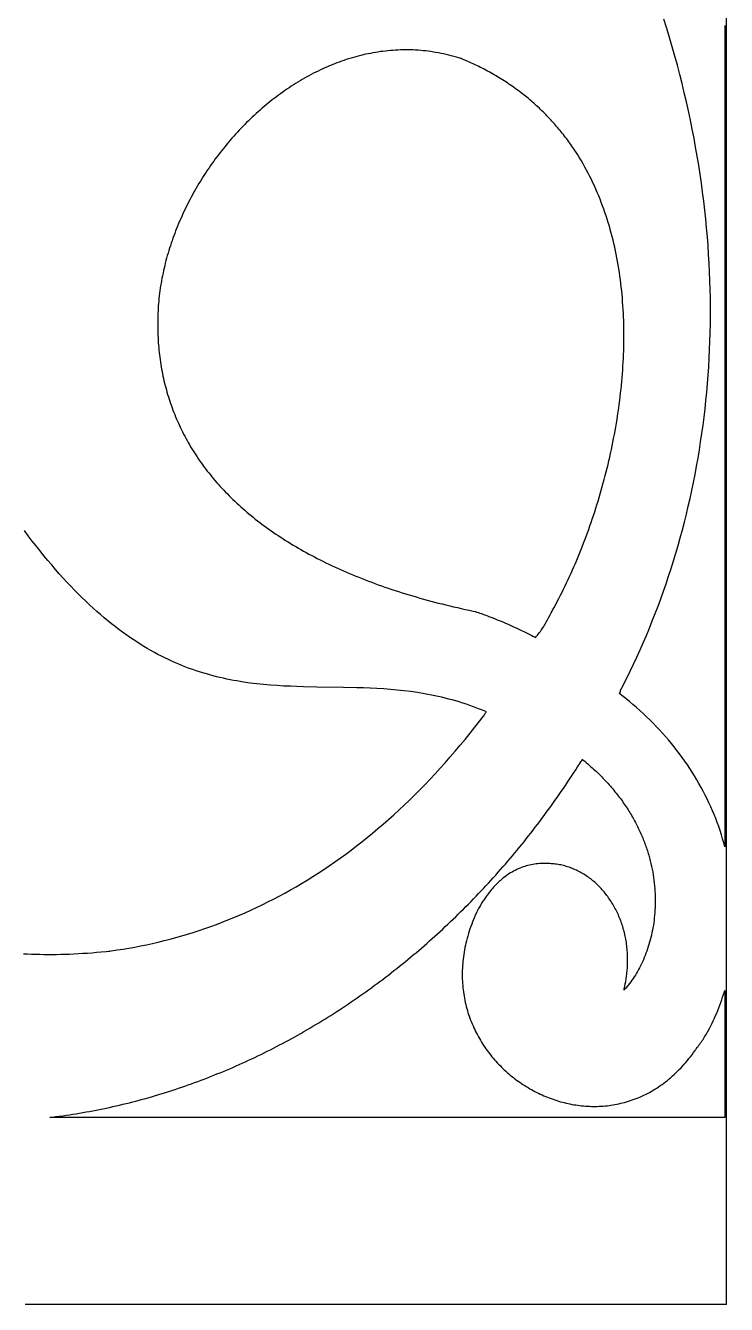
# Model space of a CAD drawing. Extents: x -53 to 64, y 95 to 135.
# Drawn here: x 52.33 to 63.86, y 95.46 to 116.51 of the extents above; entities that cross this region are included whole.
import ezdxf

# ---------------------------------------------------------------- set-up
doc = ezdxf.new("R2010")
doc.units = 0
doc.header["$MEASUREMENT"] = 0
doc.layers.get('0').update_dxf_attribs({"linetype": 'CONTINUOUS'})
doc.layers.add('LAYER_1', color=18, linetype='CONTINUOUS')

msp = doc.modelspace()

# ---------------------------------------------------------------- linework, layer by layer
msp.add_line((63.858, 95.461), (63.858, 135.461))
at = {"layer": 'LAYER_1'}
for points in [[(63.832, 116.512), (63.832, 116.314), (63.832, 116.116), (63.832, 115.719), (63.832, 115.32), (63.832, 114.92), (63.832, 114.12), (63.832, 113.719), (63.832, 113.32), (63.832, 112.922), (63.832, 112.723), (63.832, 112.525), (63.832, 112.327), (63.832, 112.13), (63.832, 111.934), (63.832, 111.738), (63.832, 111.543), (63.832, 111.349), (63.832, 111.155), (63.832, 110.963), (63.832, 110.771), (63.832, 110.581), (63.832, 110.391), (63.832, 110.203), (63.832, 110.016), (63.832, 109.83), (63.832, 109.645), (63.832, 109.462), (63.832, 109.28), (63.832, 109.1), (63.832, 108.921), (63.832, 108.743), (63.832, 108.567), (63.832, 108.393), (63.832, 108.221), (63.832, 108.05), (63.832, 107.966), (63.832, 107.881), (63.832, 107.798), (63.832, 107.715), (63.832, 107.632), (63.832, 107.55), (63.832, 107.468), (63.832, 107.387), (63.832, 107.306), (63.832, 107.226), (63.832, 107.146), (63.832, 107.067), (63.832, 106.988), (63.832, 106.91), (63.832, 106.833), (63.832, 106.756), (63.832, 106.68), (63.832, 106.604), (63.832, 106.529), (63.832, 106.454), (63.832, 106.38), (63.832, 106.307), (63.832, 106.234), (63.832, 106.162), (63.832, 106.09), (63.832, 106.019), (63.832, 105.949), (63.832, 105.879), (63.832, 105.81), (63.832, 105.742), (63.832, 105.674), (63.832, 105.607), (63.832, 105.541), (63.832, 105.475), (63.832, 105.41), (63.832, 105.346), (63.832, 105.282), (63.832, 105.219), (63.832, 105.157), (63.832, 105.096), (63.832, 105.035), (63.832, 104.975), (63.832, 104.916), (63.832, 104.858), (63.832, 104.8), (63.832, 104.743), (63.832, 104.687), (63.832, 104.632), (63.832, 104.577), (63.832, 104.524), (63.832, 104.471), (63.832, 104.419), (63.832, 104.367), (63.832, 104.317), (63.832, 104.267), (63.832, 104.218), (63.832, 104.17), (63.832, 104.123), (63.832, 104.077), (63.832, 104.031), (63.832, 103.987), (63.832, 103.943), (63.832, 103.9), (63.832, 103.859), (63.832, 103.818), (63.832, 103.777), (63.832, 103.738), (63.832, 103.7), (63.832, 103.663), (63.832, 103.626), (63.832, 103.591), (63.832, 103.556), (63.832, 103.523), (63.832, 103.49), (63.832, 103.459), (63.832, 103.428), (63.832, 103.398), (63.832, 103.37), (63.832, 103.342), (63.832, 103.315), (63.832, 103.29), (63.832, 103.265), (63.832, 103.241), (63.832, 103.219), (63.832, 103.197), (63.832, 103.177), (63.832, 103.157), (63.832, 103.139), (63.832, 103.121), (63.832, 103.105), (63.832, 103.09), (63.832, 103.076), (63.832, 103.063), (63.832, 103.051), (63.832, 103.04), (63.832, 103.03), (63.832, 103.021), (63.832, 103.014), (63.832, 103.008), (63.832, 103.002), (63.832, 102.998), (63.832, 102.995), (63.832, 102.994), (63.832, 102.993), (63.814, 103.06), (63.795, 103.127), (63.775, 103.193), (63.753, 103.26), (63.731, 103.326), (63.707, 103.392), (63.682, 103.457), (63.656, 103.523), (63.629, 103.588), (63.6, 103.653), (63.571, 103.717), (63.54, 103.781), (63.508, 103.845), (63.476, 103.909), (63.442, 103.972), (63.407, 104.035), (63.371, 104.097), (63.333, 104.159), (63.295, 104.221), (63.256, 104.282), (63.216, 104.343), (63.174, 104.403), (63.132, 104.463), (63.088, 104.522), (63.044, 104.581), (62.999, 104.639), (62.952, 104.696), (62.905, 104.753), (62.856, 104.81), (62.807, 104.865), (62.756, 104.921), (62.705, 104.975), (62.653, 105.029), (62.6, 105.082), (62.545, 105.135), (62.49, 105.187), (62.434, 105.238), (62.377, 105.288), (62.319, 105.338), (62.261, 105.387), (62.201, 105.435), (62.14, 105.482), (62.11, 105.506), (62.102, 105.512), (62.1, 105.513), (62.1, 105.513), (62.1, 105.514), (62.1, 105.514), (62.1, 105.514), (62.1, 105.515), (62.102, 105.519), (62.105, 105.526), (62.108, 105.532), (62.11, 105.538), (62.112, 105.543), (62.113, 105.547), (62.114, 105.551), (62.115, 105.558), (62.116, 105.564), (62.117, 105.57), (62.12, 105.576), (62.121, 105.58), (62.123, 105.585), (62.126, 105.59), (62.13, 105.595), (62.134, 105.602), (62.139, 105.609), (62.142, 105.613), (62.143, 105.614), (62.143, 105.614), (62.143, 105.614), (62.143, 105.614), (62.143, 105.615), (62.144, 105.616), (62.148, 105.624), (62.162, 105.652), (62.219, 105.767), (62.276, 105.882), (62.331, 105.998), (62.385, 106.115), (62.438, 106.233), (62.49, 106.351), (62.541, 106.47), (62.59, 106.59), (62.639, 106.711), (62.687, 106.832), (62.733, 106.954), (62.778, 107.076), (62.822, 107.199), (62.865, 107.323), (62.907, 107.448), (62.947, 107.573), (62.987, 107.699), (63.025, 107.825), (63.062, 107.953), (63.098, 108.08), (63.133, 108.209), (63.166, 108.338), (63.199, 108.467), (63.23, 108.598), (63.26, 108.728), (63.288, 108.86), (63.316, 108.992), (63.342, 109.124), (63.367, 109.257), (63.391, 109.391), (63.413, 109.525), (63.434, 109.66), (63.454, 109.795), (63.473, 109.931), (63.49, 110.067), (63.506, 110.204), (63.521, 110.341), (63.534, 110.479), (63.546, 110.617), (63.557, 110.756), (63.567, 110.895), (63.575, 111.035), (63.581, 111.175), (63.587, 111.315), (63.591, 111.456), (63.594, 111.598), (63.595, 111.74), (63.595, 111.882), (63.594, 112.025), (63.591, 112.168), (63.587, 112.312), (63.581, 112.456), (63.574, 112.6), (63.566, 112.745), (63.556, 112.89), (63.545, 113.035), (63.532, 113.181), (63.518, 113.327), (63.502, 113.473), (63.485, 113.62), (63.467, 113.767), (63.447, 113.915), (63.425, 114.063), (63.402, 114.211), (63.378, 114.359), (63.352, 114.508), (63.325, 114.657), (63.296, 114.806), (63.265, 114.956), (63.233, 115.105), (63.2, 115.255), (63.165, 115.406), (63.128, 115.556), (63.09, 115.707), (63.051, 115.858), (63.009, 116.009), (62.967, 116.16), (62.922, 116.312), (62.876, 116.464), (62.829, 116.616)], [(52.293, 101.234), (52.359, 101.231), (52.425, 101.228), (52.491, 101.226), (52.559, 101.224), (52.627, 101.223), (52.695, 101.222), (52.765, 101.223), (52.835, 101.223), (52.906, 101.224), (52.977, 101.226), (53.049, 101.229), (53.122, 101.232), (53.195, 101.236), (53.27, 101.24), (53.344, 101.245), (53.42, 101.25), (53.496, 101.257), (53.573, 101.264), (53.651, 101.271), (53.69, 101.275), (53.7, 101.276), (53.702, 101.276), (53.703, 101.276), (53.704, 101.276), (53.705, 101.277), (53.711, 101.277), (53.736, 101.281), (53.833, 101.295), (53.93, 101.31), (54.027, 101.326), (54.124, 101.344), (54.22, 101.362), (54.317, 101.382), (54.414, 101.403), (54.51, 101.426), (54.607, 101.449), (54.703, 101.474), (54.799, 101.5), (54.895, 101.527), (54.991, 101.556), (55.086, 101.585), (55.182, 101.616), (55.277, 101.648), (55.373, 101.682), (55.468, 101.716), (55.562, 101.752), (55.657, 101.79), (55.752, 101.828), (55.846, 101.868), (55.94, 101.909), (56.034, 101.951), (56.128, 101.995), (56.221, 102.04), (56.314, 102.086), (56.407, 102.134), (56.5, 102.182), (56.593, 102.233), (56.685, 102.284), (56.777, 102.337), (56.869, 102.391), (56.961, 102.447), (57.052, 102.503), (57.143, 102.562), (57.234, 102.621), (57.324, 102.682), (57.414, 102.745), (57.504, 102.808), (57.594, 102.873), (57.683, 102.94), (57.772, 103.008), (57.861, 103.077), (57.949, 103.147), (58.037, 103.219), (58.125, 103.293), (58.212, 103.368), (58.299, 103.444), (58.386, 103.522), (58.472, 103.601), (58.558, 103.681), (58.644, 103.763), (58.729, 103.847), (58.814, 103.932), (58.899, 104.018), (58.983, 104.106), (59.066, 104.195), (59.15, 104.286), (59.233, 104.378), (59.315, 104.472), (59.397, 104.567), (59.479, 104.664), (59.56, 104.762), (59.641, 104.862), (59.721, 104.963), (59.801, 105.066), (59.841, 105.118), (59.861, 105.144), (59.871, 105.157), (59.873, 105.16), (59.875, 105.162), (59.875, 105.163), (59.876, 105.163), (59.876, 105.163), (59.876, 105.163), (59.876, 105.164), (59.877, 105.166), (59.879, 105.168), (59.88, 105.171), (59.885, 105.179), (59.89, 105.188), (59.896, 105.198), (59.901, 105.206), (59.903, 105.209), (59.904, 105.212), (59.906, 105.215), (59.906, 105.216), (59.907, 105.216), (59.907, 105.216), (59.907, 105.216), (59.907, 105.216), (59.906, 105.216), (59.904, 105.217), (59.901, 105.219), (59.871, 105.231), (59.812, 105.255), (59.754, 105.278), (59.695, 105.299), (59.637, 105.32), (59.579, 105.34), (59.521, 105.359), (59.463, 105.377), (59.405, 105.394), (59.347, 105.411), (59.29, 105.426), (59.233, 105.441), (59.175, 105.455), (59.118, 105.468), (59.061, 105.48), (59.004, 105.492), (58.948, 105.503), (58.891, 105.513), (58.778, 105.531), (58.666, 105.548), (58.553, 105.561), (58.442, 105.573), (58.33, 105.583), (58.219, 105.592), (58.108, 105.598), (57.998, 105.604), (57.888, 105.608), (57.777, 105.612), (57.558, 105.617), (57.12, 105.623), (56.901, 105.627), (56.792, 105.631), (56.683, 105.635), (56.573, 105.64), (56.464, 105.647), (56.354, 105.655), (56.244, 105.664), (56.134, 105.676), (56.024, 105.689), (55.914, 105.705), (55.803, 105.723), (55.747, 105.733), (55.692, 105.743), (55.636, 105.755), (55.581, 105.767), (55.525, 105.779), (55.469, 105.793), (55.413, 105.807), (55.357, 105.822), (55.301, 105.838), (55.245, 105.855), (55.189, 105.873), (55.132, 105.891), (55.076, 105.911), (55.019, 105.931), (54.963, 105.953), (54.906, 105.975), (54.849, 105.998), (54.792, 106.023), (54.735, 106.048), (54.677, 106.075), (54.62, 106.102), (54.562, 106.131), (54.504, 106.161), (54.447, 106.192), (54.389, 106.224), (54.33, 106.258), (54.272, 106.293), (54.214, 106.329), (54.155, 106.366), (54.096, 106.405), (54.037, 106.445), (53.978, 106.486), (53.919, 106.529), (53.859, 106.573), (53.8, 106.618), (53.74, 106.665), (53.68, 106.714), (53.62, 106.764), (53.559, 106.815), (53.499, 106.868), (53.438, 106.923), (53.377, 106.979), (53.316, 107.037), (53.254, 107.096), (53.193, 107.157), (53.131, 107.22), (53.069, 107.284), (53.007, 107.35), (52.944, 107.418), (52.882, 107.488), (52.819, 107.559), (52.756, 107.633), (52.692, 107.708), (52.629, 107.785), (52.565, 107.864), (52.501, 107.945), (52.436, 108.027), (52.372, 108.112), (52.307, 108.199)], [(63.858, 95.461), (63.845, 95.461), (63.649, 95.461), (63.448, 95.461), (63.242, 95.461), (63.03, 95.461), (62.813, 95.461), (62.591, 95.461), (62.364, 95.461), (62.132, 95.461), (61.895, 95.461), (61.653, 95.461), (61.406, 95.461), (61.154, 95.461), (60.897, 95.461), (60.636, 95.461), (60.369, 95.461), (60.099, 95.461), (59.823, 95.461), (59.543, 95.461), (59.259, 95.461), (58.969, 95.461), (58.676, 95.461), (58.378, 95.461), (58.076, 95.461), (57.769, 95.461), (57.458, 95.461), (57.143, 95.461), (56.824, 95.461), (56.501, 95.461), (56.174, 95.461), (55.842, 95.461), (55.507, 95.461), (55.168, 95.461), (54.825, 95.461), (54.478, 95.461), (54.127, 95.461), (53.772, 95.461), (53.414, 95.461), (53.052, 95.461), (52.687, 95.461), (52.318, 95.461)]]:
    msp.add_lwpolyline(points, dxfattribs=at)
for points in [[(60.719, 106.439), (60.736, 106.459), (60.752, 106.479), (60.768, 106.499), (60.783, 106.519), (60.798, 106.539), (60.812, 106.559), (60.825, 106.579), (60.839, 106.6), (60.852, 106.62), (60.864, 106.64), (60.876, 106.66), (60.888, 106.68), (60.9, 106.7), (60.911, 106.721), (60.933, 106.761), (60.954, 106.802), (60.975, 106.842), (60.985, 106.863), (60.987, 106.868), (60.988, 106.869), (60.988, 106.87), (60.988, 106.87), (60.988, 106.87), (60.988, 106.87), (60.989, 106.871), (60.991, 106.874), (60.997, 106.886), (61.024, 106.934), (61.05, 106.984), (61.076, 107.033), (61.102, 107.083), (61.128, 107.133), (61.153, 107.184), (61.179, 107.235), (61.204, 107.287), (61.229, 107.339), (61.253, 107.391), (61.278, 107.444), (61.302, 107.497), (61.326, 107.55), (61.349, 107.604), (61.373, 107.658), (61.396, 107.712), (61.419, 107.767), (61.441, 107.822), (61.464, 107.878), (61.486, 107.933), (61.508, 107.989), (61.529, 108.046), (61.55, 108.102), (61.571, 108.159), (61.592, 108.216), (61.612, 108.274), (61.632, 108.331), (61.652, 108.389), (61.672, 108.448), (61.691, 108.506), (61.71, 108.565), (61.728, 108.624), (61.747, 108.683), (61.764, 108.742), (61.782, 108.802), (61.799, 108.862), (61.816, 108.922), (61.833, 108.982), (61.849, 109.042), (61.865, 109.103), (61.88, 109.163), (61.895, 109.224), (61.91, 109.285), (61.925, 109.347), (61.939, 109.408), (61.952, 109.469), (61.966, 109.531), (61.979, 109.593), (61.991, 109.654), (62.003, 109.716), (62.015, 109.778), (62.027, 109.841), (62.038, 109.903), (62.048, 109.965), (62.058, 110.027), (62.068, 110.09), (62.078, 110.152), (62.087, 110.215), (62.095, 110.278), (62.103, 110.34), (62.111, 110.403), (62.118, 110.466), (62.125, 110.528), (62.131, 110.591), (62.137, 110.654), (62.143, 110.717), (62.148, 110.78), (62.152, 110.842), (62.156, 110.905), (62.16, 110.968), (62.163, 111.031), (62.166, 111.093), (62.168, 111.156), (62.17, 111.218), (62.171, 111.281), (62.172, 111.343), (62.172, 111.406), (62.172, 111.468), (62.171, 111.53), (62.17, 111.592), (62.168, 111.654), (62.166, 111.716), (62.163, 111.778), (62.16, 111.84), (62.156, 111.901), (62.151, 111.963), (62.147, 112.024), (62.141, 112.085), (62.135, 112.146), (62.129, 112.207), (62.122, 112.267), (62.114, 112.328), (62.106, 112.388), (62.097, 112.448), (62.088, 112.508), (62.078, 112.568), (62.068, 112.627), (62.057, 112.687), (62.045, 112.746), (62.033, 112.805), (62.02, 112.863), (62.007, 112.922), (61.993, 112.98), (61.979, 113.038), (61.964, 113.095), (61.948, 113.153), (61.932, 113.21), (61.915, 113.267), (61.897, 113.323), (61.879, 113.379), (61.86, 113.435), (61.841, 113.491), (61.821, 113.546), (61.8, 113.601), (61.779, 113.656), (61.757, 113.71), (61.734, 113.764), (61.711, 113.818), (61.687, 113.871), (61.663, 113.924), (61.637, 113.976), (61.611, 114.029), (61.585, 114.08), (61.558, 114.132), (61.53, 114.183), (61.501, 114.233), (61.472, 114.284), (61.442, 114.333), (61.411, 114.383), (61.38, 114.432), (61.364, 114.456), (61.348, 114.48), (61.331, 114.504), (61.315, 114.528), (61.298, 114.552), (61.281, 114.576), (61.264, 114.6), (61.247, 114.623), (61.23, 114.647), (61.212, 114.67), (61.194, 114.693), (61.177, 114.716), (61.158, 114.739), (61.14, 114.762), (61.122, 114.784), (61.103, 114.807), (61.084, 114.83), (61.065, 114.852), (61.046, 114.874), (61.027, 114.896), (61.007, 114.918), (60.987, 114.94), (60.967, 114.962), (60.947, 114.983), (60.927, 115.005), (60.906, 115.026), (60.886, 115.047), (60.865, 115.068), (60.844, 115.089), (60.823, 115.11), (60.801, 115.131), (60.78, 115.151), (60.758, 115.171), (60.736, 115.192), (60.713, 115.212), (60.691, 115.232), (60.668, 115.252), (60.646, 115.271), (60.623, 115.291), (60.599, 115.31), (60.576, 115.33), (60.553, 115.349), (60.529, 115.368), (60.505, 115.386), (60.481, 115.405), (60.456, 115.424), (60.432, 115.442), (60.407, 115.46), (60.382, 115.478), (60.357, 115.496), (60.332, 115.514), (60.306, 115.532), (60.28, 115.549), (60.254, 115.567), (60.228, 115.584), (60.202, 115.601), (60.175, 115.618), (60.148, 115.635), (60.121, 115.651), (60.094, 115.668), (60.067, 115.684), (60.039, 115.7), (60.012, 115.716), (59.984, 115.732), (59.955, 115.747), (59.927, 115.763), (59.898, 115.778), (59.87, 115.793), (59.84, 115.808), (59.811, 115.823), (59.782, 115.837), (59.752, 115.852), (59.722, 115.866), (59.692, 115.88), (59.662, 115.894), (59.631, 115.908), (59.601, 115.921), (59.57, 115.935), (59.539, 115.948), (59.507, 115.961), (59.491, 115.968), (59.488, 115.969), (59.487, 115.97), (59.486, 115.97), (59.484, 115.97), (59.479, 115.972), (59.458, 115.979), (59.416, 115.991), (59.374, 116.003), (59.332, 116.015), (59.29, 116.025), (59.247, 116.035), (59.205, 116.045), (59.163, 116.054), (59.121, 116.062), (59.079, 116.069), (59.037, 116.076), (58.995, 116.082), (58.953, 116.088), (58.911, 116.093), (58.869, 116.097), (58.828, 116.101), (58.786, 116.104), (58.744, 116.107), (58.702, 116.109), (58.661, 116.11), (58.619, 116.111), (58.577, 116.111), (58.536, 116.111), (58.494, 116.11), (58.453, 116.108), (58.412, 116.106), (58.37, 116.103), (58.329, 116.1), (58.288, 116.096), (58.247, 116.092), (58.206, 116.087), (58.165, 116.082), (58.124, 116.076), (58.084, 116.069), (58.043, 116.062), (58.002, 116.054), (57.962, 116.046), (57.922, 116.038), (57.881, 116.029), (57.841, 116.019), (57.801, 116.009), (57.761, 115.998), (57.722, 115.987), (57.682, 115.975), (57.642, 115.963), (57.603, 115.95), (57.563, 115.937), (57.524, 115.924), (57.485, 115.91), (57.446, 115.895), (57.407, 115.88), (57.369, 115.865), (57.33, 115.849), (57.292, 115.832), (57.253, 115.815), (57.215, 115.798), (57.177, 115.78), (57.139, 115.762), (57.102, 115.744), (57.064, 115.725), (57.027, 115.705), (56.99, 115.685), (56.953, 115.665), (56.916, 115.644), (56.879, 115.623), (56.843, 115.601), (56.806, 115.58), (56.77, 115.557), (56.734, 115.535), (56.698, 115.511), (56.663, 115.488), (56.627, 115.464), (56.592, 115.44), (56.557, 115.415), (56.522, 115.39), (56.487, 115.365), (56.453, 115.339), (56.419, 115.313), (56.385, 115.287), (56.351, 115.26), (56.317, 115.233), (56.284, 115.205), (56.251, 115.177), (56.218, 115.149), (56.185, 115.121), (56.153, 115.092), (56.12, 115.063), (56.088, 115.033), (56.057, 115.004), (56.025, 114.974), (55.994, 114.943), (55.963, 114.913), (55.932, 114.882), (55.901, 114.851), (55.871, 114.819), (55.841, 114.787), (55.811, 114.755), (55.782, 114.723), (55.752, 114.69), (55.723, 114.657), (55.695, 114.624), (55.666, 114.591), (55.638, 114.557), (55.61, 114.523), (55.582, 114.489), (55.555, 114.455), (55.528, 114.42), (55.501, 114.385), (55.475, 114.35), (55.448, 114.315), (55.422, 114.279), (55.397, 114.244), (55.372, 114.208), (55.347, 114.171), (55.322, 114.135), (55.297, 114.098), (55.273, 114.062), (55.25, 114.025), (55.226, 113.988), (55.203, 113.95), (55.18, 113.913), (55.158, 113.875), (55.136, 113.837), (55.114, 113.799), (55.092, 113.761), (55.071, 113.723), (55.05, 113.684), (55.03, 113.645), (55.01, 113.607), (54.99, 113.568), (54.97, 113.528), (54.951, 113.489), (54.933, 113.45), (54.914, 113.41), (54.896, 113.371), (54.879, 113.331), (54.861, 113.291), (54.844, 113.251), (54.828, 113.211), (54.812, 113.171), (54.796, 113.131), (54.78, 113.09), (54.765, 113.05), (54.751, 113.009), (54.736, 112.969), (54.723, 112.928), (54.709, 112.887), (54.696, 112.847), (54.683, 112.806), (54.671, 112.765), (54.659, 112.724), (54.648, 112.683), (54.637, 112.642), (54.626, 112.6), (54.616, 112.559), (54.606, 112.518), (54.597, 112.477), (54.588, 112.435), (54.579, 112.394), (54.571, 112.353), (54.563, 112.311), (54.556, 112.27), (54.549, 112.229), (54.543, 112.187), (54.537, 112.146), (54.531, 112.104), (54.526, 112.063), (54.522, 112.022), (54.518, 111.98), (54.514, 111.939), (54.511, 111.898), (54.508, 111.857), (54.506, 111.815), (54.504, 111.774), (54.503, 111.733), (54.502, 111.692), (54.501, 111.652), (54.501, 111.611), (54.501, 111.57), (54.501, 111.53), (54.502, 111.489), (54.503, 111.449), (54.504, 111.409), (54.506, 111.369), (54.509, 111.329), (54.511, 111.289), (54.514, 111.249), (54.518, 111.209), (54.521, 111.17), (54.525, 111.13), (54.53, 111.091), (54.535, 111.052), (54.54, 111.013), (54.546, 110.973), (54.552, 110.935), (54.558, 110.896), (54.565, 110.857), (54.572, 110.818), (54.58, 110.78), (54.587, 110.742), (54.596, 110.703), (54.604, 110.665), (54.613, 110.627), (54.623, 110.589), (54.633, 110.551), (54.643, 110.514), (54.653, 110.476), (54.664, 110.439), (54.676, 110.401), (54.687, 110.364), (54.699, 110.327), (54.712, 110.29), (54.725, 110.253), (54.738, 110.217), (54.752, 110.18), (54.766, 110.144), (54.78, 110.107), (54.795, 110.071), (54.81, 110.035), (54.826, 109.999), (54.842, 109.964), (54.858, 109.928), (54.875, 109.892), (54.892, 109.857), (54.909, 109.822), (54.927, 109.787), (54.946, 109.752), (54.964, 109.717), (54.983, 109.682), (55.003, 109.648), (55.023, 109.613), (55.043, 109.579), (55.063, 109.545), (55.084, 109.511), (55.106, 109.477), (55.128, 109.443), (55.15, 109.41), (55.173, 109.376), (55.196, 109.343), (55.219, 109.31), (55.243, 109.277), (55.267, 109.244), (55.292, 109.211), (55.317, 109.179), (55.342, 109.147), (55.368, 109.114), (55.394, 109.082), (55.42, 109.05), (55.447, 109.019), (55.475, 108.987), (55.503, 108.956), (55.531, 108.924), (55.559, 108.893), (55.588, 108.862), (55.618, 108.831), (55.647, 108.801), (55.678, 108.77), (55.708, 108.74), (55.739, 108.71), (55.771, 108.68), (55.802, 108.65), (55.835, 108.62), (55.867, 108.591), (55.9, 108.562), (55.934, 108.532), (55.967, 108.503), (56.002, 108.475), (56.036, 108.446), (56.071, 108.418), (56.107, 108.389), (56.143, 108.361), (56.179, 108.333), (56.216, 108.305), (56.253, 108.278), (56.29, 108.25), (56.328, 108.223), (56.366, 108.196), (56.405, 108.169), (56.444, 108.142), (56.484, 108.116), (56.524, 108.09), (56.564, 108.063), (56.605, 108.037), (56.646, 108.012), (56.688, 107.986), (56.73, 107.961), (56.772, 107.935), (56.815, 107.91), (56.858, 107.885), (56.902, 107.861), (56.946, 107.836), (56.99, 107.812), (57.035, 107.788), (57.081, 107.764), (57.127, 107.74), (57.173, 107.717), (57.219, 107.693), (57.266, 107.67), (57.314, 107.647), (57.362, 107.625), (57.41, 107.602), (57.459, 107.58), (57.508, 107.558), (57.557, 107.536), (57.607, 107.514), (57.658, 107.492), (57.709, 107.471), (57.76, 107.45), (57.811, 107.429), (57.863, 107.408), (57.916, 107.388), (57.969, 107.367), (58.022, 107.347), (58.076, 107.328), (58.13, 107.308), (58.185, 107.288), (58.24, 107.269), (58.295, 107.25), (58.351, 107.231), (58.408, 107.213), (58.464, 107.194), (58.522, 107.176), (58.579, 107.158), (58.637, 107.14), (58.696, 107.123), (58.755, 107.106), (58.814, 107.088), (58.874, 107.072), (58.934, 107.055), (58.995, 107.039), (59.056, 107.022), (59.117, 107.006), (59.179, 106.991), (59.242, 106.975), (59.305, 106.96), (59.368, 106.945), (59.431, 106.93), (59.496, 106.915), (59.56, 106.901), (59.625, 106.887), (59.691, 106.873), (59.723, 106.866), (59.732, 106.864), (59.734, 106.864), (59.734, 106.864), (59.734, 106.864), (59.734, 106.864), (59.734, 106.864), (59.735, 106.864), (59.735, 106.863), (59.739, 106.862), (59.752, 106.858), (59.777, 106.849), (59.802, 106.84), (59.827, 106.831), (59.852, 106.823), (59.876, 106.814), (59.901, 106.805), (59.925, 106.796), (59.949, 106.787), (59.996, 106.769), (60.042, 106.751), (60.088, 106.732), (60.133, 106.714), (60.178, 106.695), (60.222, 106.676), (60.267, 106.656), (60.311, 106.636), (60.355, 106.616), (60.399, 106.596), (60.444, 106.575), (60.488, 106.554), (60.534, 106.532), (60.579, 106.509), (60.625, 106.487), (60.648, 106.475), (60.672, 106.463), (60.695, 106.451)], [(63.832, 98.54), (63.832, 98.54), (63.831, 98.54), (63.83, 98.54), (63.828, 98.54), (63.826, 98.54), (63.823, 98.54), (63.82, 98.54), (63.817, 98.54), (63.813, 98.54), (63.808, 98.54), (63.803, 98.54), (63.798, 98.54), (63.792, 98.54), (63.786, 98.54), (63.779, 98.54), (63.772, 98.54), (63.764, 98.54), (63.756, 98.54), (63.748, 98.54), (63.739, 98.54), (63.73, 98.54), (63.72, 98.54), (63.71, 98.54), (63.699, 98.54), (63.688, 98.54), (63.677, 98.54), (63.665, 98.54), (63.653, 98.54), (63.64, 98.54), (63.627, 98.54), (63.614, 98.54), (63.6, 98.54), (63.586, 98.54), (63.571, 98.54), (63.556, 98.54), (63.54, 98.54), (63.525, 98.54), (63.508, 98.54), (63.492, 98.54), (63.475, 98.54), (63.457, 98.54), (63.44, 98.54), (63.422, 98.54), (63.403, 98.54), (63.384, 98.54), (63.365, 98.54), (63.346, 98.54), (63.326, 98.54), (63.305, 98.54), (63.285, 98.54), (63.264, 98.54), (63.243, 98.54), (63.221, 98.54), (63.199, 98.54), (63.176, 98.54), (63.154, 98.54), (63.131, 98.54), (63.107, 98.54), (63.084, 98.54), (63.06, 98.54), (63.035, 98.54), (63.011, 98.54), (62.986, 98.54), (62.96, 98.54), (62.935, 98.54), (62.909, 98.54), (62.882, 98.54), (62.856, 98.54), (62.829, 98.54), (62.802, 98.54), (62.774, 98.54), (62.747, 98.54), (62.719, 98.54), (62.69, 98.54), (62.662, 98.54), (62.633, 98.54), (62.603, 98.54), (62.574, 98.54), (62.544, 98.54), (62.514, 98.54), (62.484, 98.54), (62.453, 98.54), (62.422, 98.54), (62.391, 98.54), (62.36, 98.54), (62.328, 98.54), (62.296, 98.54), (62.264, 98.54), (62.232, 98.54), (62.199, 98.54), (62.166, 98.54), (62.133, 98.54), (62.099, 98.54), (62.066, 98.54), (62.032, 98.54), (61.998, 98.54), (61.963, 98.54), (61.929, 98.54), (61.894, 98.54), (61.859, 98.54), (61.788, 98.54), (61.717, 98.54), (61.644, 98.54), (61.571, 98.54), (61.497, 98.54), (61.422, 98.54), (61.346, 98.54), (61.27, 98.54), (61.193, 98.54), (61.115, 98.54), (61.036, 98.54), (60.957, 98.54), (60.877, 98.54), (60.797, 98.54), (60.716, 98.54), (60.634, 98.54), (60.552, 98.54), (60.469, 98.54), (60.386, 98.54), (60.302, 98.54), (60.218, 98.54), (60.133, 98.54), (60.048, 98.54), (59.963, 98.54), (59.877, 98.54), (59.791, 98.54), (59.704, 98.54), (59.617, 98.54), (59.53, 98.54), (59.442, 98.54), (59.354, 98.54), (59.266, 98.54), (59.089, 98.54), (58.912, 98.54), (58.734, 98.54), (58.555, 98.54), (58.376, 98.54), (58.018, 98.54), (57.84, 98.54), (57.661, 98.54), (57.484, 98.54), (57.307, 98.54), (57.219, 98.54), (57.131, 98.54), (57.043, 98.54), (56.956, 98.54), (56.869, 98.54), (56.782, 98.54), (56.696, 98.54), (56.61, 98.54), (56.524, 98.54), (56.439, 98.54), (56.354, 98.54), (56.27, 98.54), (56.186, 98.54), (56.103, 98.54), (56.02, 98.54), (55.938, 98.54), (55.856, 98.54), (55.775, 98.54), (55.694, 98.54), (55.614, 98.54), (55.535, 98.54), (55.456, 98.54), (55.378, 98.54), (55.301, 98.54), (55.225, 98.54), (55.149, 98.54), (55.074, 98.54), (55, 98.54), (54.926, 98.54), (54.854, 98.54), (54.782, 98.54), (54.711, 98.54), (54.676, 98.54), (54.641, 98.54), (54.606, 98.54), (54.572, 98.54), (54.537, 98.54), (54.504, 98.54), (54.47, 98.54), (54.436, 98.54), (54.403, 98.54), (54.37, 98.54), (54.337, 98.54), (54.305, 98.54), (54.272, 98.54), (54.24, 98.54), (54.209, 98.54), (54.177, 98.54), (54.146, 98.54), (54.115, 98.54), (54.084, 98.54), (54.054, 98.54), (54.024, 98.54), (53.994, 98.54), (53.964, 98.54), (53.935, 98.54), (53.906, 98.54), (53.877, 98.54), (53.849, 98.54), (53.821, 98.54), (53.793, 98.54), (53.765, 98.54), (53.738, 98.54), (53.711, 98.54), (53.684, 98.54), (53.658, 98.54), (53.632, 98.54), (53.606, 98.54), (53.581, 98.54), (53.555, 98.54), (53.531, 98.54), (53.506, 98.54), (53.482, 98.54), (53.458, 98.54), (53.435, 98.54), (53.412, 98.54), (53.389, 98.54), (53.366, 98.54), (53.344, 98.54), (53.322, 98.54), (53.301, 98.54), (53.28, 98.54), (53.259, 98.54), (53.239, 98.54), (53.219, 98.54), (53.199, 98.54), (53.18, 98.54), (53.161, 98.54), (53.142, 98.54), (53.124, 98.54), (53.106, 98.54), (53.088, 98.54), (53.071, 98.54), (53.055, 98.54), (53.038, 98.54), (53.022, 98.54), (53.007, 98.54), (52.992, 98.54), (52.977, 98.54), (52.962, 98.54), (52.948, 98.54), (52.935, 98.54), (52.922, 98.54), (52.909, 98.54), (52.896, 98.54), (52.884, 98.54), (52.873, 98.54), (52.862, 98.54), (52.851, 98.54), (52.841, 98.54), (52.831, 98.54), (52.821, 98.54), (52.812, 98.54), (52.804, 98.54), (52.795, 98.54), (52.788, 98.54), (52.78, 98.54), (52.774, 98.54), (52.767, 98.54), (52.761, 98.54), (52.756, 98.54), (52.751, 98.54), (52.746, 98.54), (52.742, 98.54), (52.738, 98.54), (52.735, 98.54), (52.732, 98.54), (52.73, 98.54), (52.728, 98.54), (52.727, 98.54), (52.726, 98.54), (52.725, 98.54), (52.725, 98.54), (52.725, 98.54), (52.725, 98.54), (52.725, 98.54), (52.726, 98.54), (52.729, 98.54), (52.743, 98.542), (52.771, 98.545), (52.826, 98.552), (52.882, 98.56), (52.937, 98.567), (52.992, 98.575), (53.048, 98.583), (53.103, 98.592), (53.158, 98.6), (53.213, 98.61), (53.268, 98.619), (53.323, 98.629), (53.378, 98.639), (53.433, 98.649), (53.488, 98.659), (53.543, 98.67), (53.598, 98.682), (53.653, 98.693), (53.707, 98.705), (53.762, 98.717), (53.817, 98.729), (53.871, 98.742), (53.926, 98.755), (53.98, 98.768), (54.035, 98.781), (54.089, 98.795), (54.143, 98.809), (54.197, 98.824), (54.251, 98.838), (54.305, 98.853), (54.359, 98.869), (54.413, 98.884), (54.467, 98.9), (54.521, 98.916), (54.575, 98.932), (54.628, 98.949), (54.682, 98.966), (54.735, 98.983), (54.789, 99.001), (54.842, 99.019), (54.895, 99.037), (54.949, 99.055), (55.002, 99.074), (55.055, 99.093), (55.108, 99.112), (55.161, 99.131), (55.214, 99.151), (55.266, 99.171), (55.319, 99.191), (55.372, 99.212), (55.424, 99.233), (55.476, 99.254), (55.529, 99.275), (55.581, 99.297), (55.633, 99.319), (55.685, 99.341), (55.737, 99.363), (55.789, 99.386), (55.841, 99.409), (55.893, 99.432), (55.944, 99.456), (55.996, 99.479), (56.047, 99.503), (56.099, 99.528), (56.15, 99.552), (56.201, 99.577), (56.252, 99.602), (56.303, 99.628), (56.354, 99.653), (56.404, 99.679), (56.455, 99.705), (56.506, 99.732), (56.556, 99.758), (56.606, 99.785), (56.657, 99.812), (56.707, 99.84), (56.757, 99.867), (56.807, 99.895), (56.857, 99.923), (56.906, 99.952), (56.956, 99.981), (57.005, 100.009), (57.055, 100.039), (57.104, 100.068), (57.153, 100.098), (57.202, 100.128), (57.251, 100.158), (57.3, 100.188), (57.349, 100.219), (57.397, 100.25), (57.446, 100.281), (57.494, 100.312), (57.542, 100.344), (57.59, 100.376), (57.638, 100.408), (57.686, 100.441), (57.734, 100.473), (57.781, 100.506), (57.829, 100.539), (57.876, 100.572), (57.923, 100.606), (57.971, 100.64), (58.017, 100.674), (58.064, 100.708), (58.111, 100.743), (58.158, 100.777), (58.204, 100.812), (58.25, 100.848), (58.296, 100.883), (58.343, 100.919), (58.388, 100.955), (58.434, 100.991), (58.48, 101.027), (58.525, 101.064), (58.571, 101.101), (58.616, 101.138), (58.661, 101.175), (58.706, 101.213), (58.751, 101.25), (58.795, 101.288), (58.84, 101.327), (58.884, 101.365), (58.928, 101.404), (58.972, 101.443), (59.016, 101.482), (59.06, 101.521), (59.104, 101.561), (59.147, 101.6), (59.19, 101.64), (59.233, 101.68), (59.276, 101.721), (59.319, 101.762), (59.362, 101.802), (59.404, 101.843), (59.447, 101.885), (59.489, 101.926), (59.531, 101.968), (59.573, 102.01), (59.615, 102.052), (59.656, 102.094), (59.698, 102.137), (59.739, 102.18), (59.78, 102.223), (59.821, 102.266), (59.862, 102.309), (59.902, 102.353), (59.942, 102.397), (59.983, 102.441), (60.023, 102.485), (60.063, 102.529), (60.102, 102.574), (60.142, 102.619), (60.181, 102.664), (60.221, 102.709), (60.26, 102.755), (60.298, 102.8), (60.337, 102.846), (60.376, 102.892), (60.414, 102.938), (60.452, 102.985), (60.49, 103.031), (60.528, 103.078), (60.565, 103.125), (60.603, 103.173), (60.64, 103.22), (60.677, 103.268), (60.714, 103.315), (60.75, 103.363), (60.787, 103.412), (60.823, 103.46), (60.859, 103.509), (60.895, 103.557), (60.931, 103.606), (60.967, 103.655), (61.002, 103.705), (61.037, 103.754), (61.072, 103.804), (61.107, 103.854), (61.141, 103.904), (61.176, 103.954), (61.21, 104.005), (61.244, 104.055), (61.277, 104.106), (61.311, 104.157), (61.344, 104.208), (61.378, 104.26), (61.41, 104.311), (61.419, 104.324), (61.421, 104.327), (61.422, 104.329), (61.422, 104.33), (61.422, 104.33), (61.422, 104.33), (61.422, 104.33), (61.422, 104.33), (61.422, 104.33), (61.422, 104.33), (61.423, 104.33), (61.423, 104.331), (61.424, 104.332), (61.424, 104.333), (61.425, 104.334), (61.426, 104.336), (61.429, 104.34), (61.432, 104.344), (61.435, 104.349), (61.438, 104.355), (61.442, 104.361), (61.446, 104.367), (61.463, 104.393), (61.467, 104.399), (61.471, 104.405), (61.475, 104.411), (61.478, 104.416), (61.481, 104.42), (61.484, 104.424), (61.485, 104.426), (61.486, 104.428), (61.487, 104.429), (61.488, 104.43), (61.488, 104.431), (61.488, 104.431), (61.489, 104.432), (61.489, 104.432), (61.489, 104.432), (61.489, 104.432), (61.489, 104.432), (61.489, 104.431), (61.491, 104.43), (61.494, 104.428), (61.5, 104.422), (61.526, 104.401), (61.551, 104.38), (61.576, 104.359), (61.6, 104.338), (61.624, 104.317), (61.648, 104.296), (61.671, 104.274), (61.695, 104.253), (61.718, 104.231), (61.74, 104.21), (61.762, 104.188), (61.784, 104.166), (61.806, 104.144), (61.827, 104.123), (61.848, 104.101), (61.869, 104.079), (61.89, 104.057), (61.91, 104.034), (61.93, 104.012), (61.949, 103.99), (61.969, 103.968), (61.988, 103.945), (62.007, 103.923), (62.025, 103.9), (62.043, 103.878), (62.061, 103.855), (62.079, 103.833), (62.096, 103.81), (62.113, 103.787), (62.13, 103.764), (62.146, 103.742), (62.162, 103.719), (62.178, 103.696), (62.194, 103.673), (62.209, 103.65), (62.224, 103.627), (62.239, 103.604), (62.254, 103.581), (62.268, 103.558), (62.282, 103.535), (62.296, 103.512), (62.309, 103.488), (62.323, 103.465), (62.336, 103.442), (62.348, 103.419), (62.361, 103.395), (62.373, 103.372), (62.385, 103.349), (62.397, 103.326), (62.408, 103.302), (62.419, 103.279), (62.43, 103.255), (62.441, 103.232), (62.451, 103.209), (62.462, 103.185), (62.472, 103.162), (62.481, 103.139), (62.491, 103.115), (62.5, 103.092), (62.509, 103.068), (62.518, 103.045), (62.526, 103.022), (62.534, 102.998), (62.542, 102.975), (62.55, 102.952), (62.558, 102.928), (62.565, 102.905), (62.572, 102.882), (62.579, 102.858), (62.586, 102.835), (62.592, 102.812), (62.599, 102.788), (62.604, 102.765), (62.616, 102.719), (62.626, 102.672), (62.636, 102.626), (62.645, 102.58), (62.652, 102.534), (62.659, 102.488), (62.666, 102.443), (62.671, 102.397), (62.676, 102.352), (62.679, 102.307), (62.683, 102.262), (62.685, 102.217), (62.686, 102.173), (62.687, 102.128), (62.687, 102.084), (62.686, 102.041), (62.685, 101.997), (62.683, 101.954), (62.68, 101.911), (62.676, 101.869), (62.672, 101.827), (62.667, 101.785), (62.662, 101.743), (62.656, 101.702), (62.649, 101.661), (62.641, 101.621), (62.633, 101.581), (62.625, 101.541), (62.615, 101.502), (62.606, 101.463), (62.595, 101.425), (62.584, 101.387), (62.573, 101.35), (62.561, 101.313), (62.548, 101.276), (62.535, 101.24), (62.522, 101.205), (62.507, 101.17), (62.493, 101.135), (62.478, 101.102), (62.462, 101.068), (62.446, 101.036), (62.43, 101.004), (62.413, 100.972), (62.396, 100.941), (62.378, 100.911), (62.36, 100.881), (62.342, 100.852), (62.323, 100.824), (62.303, 100.796), (62.284, 100.769), (62.264, 100.743), (62.244, 100.717), (62.223, 100.692), (62.202, 100.668), (62.181, 100.645), (62.175, 100.639), (62.174, 100.638), (62.173, 100.637), (62.173, 100.637), (62.173, 100.637), (62.173, 100.637), (62.174, 100.64), (62.175, 100.645), (62.177, 100.655), (62.186, 100.695), (62.194, 100.736), (62.201, 100.777), (62.208, 100.819), (62.214, 100.861), (62.219, 100.904), (62.222, 100.925), (62.224, 100.946), (62.226, 100.968), (62.228, 100.99), (62.229, 101.011), (62.23, 101.033), (62.231, 101.055), (62.232, 101.077), (62.233, 101.099), (62.233, 101.121), (62.233, 101.127), (62.233, 101.128), (62.233, 101.129), (62.233, 101.129), (62.233, 101.129), (62.233, 101.13), (62.233, 101.131), (62.233, 101.145), (62.233, 101.173), (62.232, 101.201), (62.231, 101.229), (62.229, 101.256), (62.227, 101.284), (62.225, 101.311), (62.222, 101.339), (62.219, 101.366), (62.216, 101.393), (62.212, 101.42), (62.208, 101.446), (62.203, 101.473), (62.198, 101.499), (62.192, 101.525), (62.187, 101.552), (62.181, 101.577), (62.174, 101.603), (62.167, 101.629), (62.16, 101.654), (62.152, 101.679), (62.145, 101.704), (62.136, 101.729), (62.128, 101.753), (62.119, 101.777), (62.11, 101.801), (62.1, 101.825), (62.09, 101.849), (62.08, 101.872), (62.069, 101.895), (62.059, 101.918), (62.047, 101.941), (62.036, 101.964), (62.024, 101.986), (62.012, 102.008), (62, 102.03), (61.987, 102.051), (61.974, 102.072), (61.961, 102.093), (61.947, 102.114), (61.934, 102.134), (61.92, 102.154), (61.905, 102.174), (61.891, 102.194), (61.876, 102.213), (61.861, 102.232), (61.846, 102.25), (61.83, 102.269), (61.814, 102.287), (61.798, 102.305), (61.782, 102.322), (61.765, 102.339), (61.748, 102.356), (61.731, 102.372), (61.714, 102.388), (61.697, 102.404), (61.679, 102.42), (61.661, 102.435), (61.643, 102.45), (61.625, 102.464), (61.606, 102.478), (61.587, 102.492), (61.568, 102.505), (61.549, 102.518), (61.53, 102.531), (61.51, 102.543), (61.491, 102.555), (61.471, 102.566), (61.451, 102.577), (61.431, 102.588), (61.41, 102.598), (61.39, 102.608), (61.369, 102.617), (61.348, 102.627), (61.327, 102.635), (61.306, 102.643), (61.285, 102.651), (61.264, 102.659), (61.242, 102.666), (61.22, 102.672), (61.199, 102.678), (61.177, 102.684), (61.155, 102.689), (61.133, 102.694), (61.11, 102.698), (61.088, 102.702), (61.065, 102.706), (61.043, 102.708), (61.02, 102.711), (60.997, 102.713), (60.974, 102.714), (60.951, 102.716), (60.928, 102.716), (60.917, 102.716), (60.915, 102.716), (60.914, 102.716), (60.913, 102.716), (60.909, 102.717), (60.895, 102.717), (60.867, 102.718), (60.84, 102.718), (60.812, 102.717), (60.784, 102.716), (60.757, 102.714), (60.729, 102.711), (60.702, 102.707), (60.674, 102.703), (60.647, 102.698), (60.62, 102.692), (60.593, 102.686), (60.566, 102.679), (60.54, 102.671), (60.513, 102.662), (60.487, 102.652), (60.46, 102.642), (60.434, 102.631), (60.408, 102.619), (60.382, 102.606), (60.356, 102.592), (60.331, 102.578), (60.305, 102.563), (60.28, 102.547), (60.255, 102.53), (60.23, 102.512), (60.206, 102.494), (60.181, 102.475), (60.157, 102.454), (60.133, 102.433), (60.121, 102.423), (60.109, 102.412), (60.097, 102.4), (60.085, 102.389), (60.073, 102.377), (60.062, 102.365), (60.05, 102.353), (60.039, 102.341), (60.027, 102.328), (60.016, 102.315), (60.004, 102.302), (59.993, 102.289), (59.982, 102.276), (59.97, 102.262), (59.959, 102.248), (59.948, 102.234), (59.937, 102.219), (59.926, 102.205), (59.915, 102.19), (59.904, 102.175), (59.893, 102.16), (59.883, 102.144), (59.872, 102.128), (59.862, 102.112), (59.851, 102.096), (59.841, 102.08), (59.83, 102.063), (59.82, 102.046), (59.81, 102.029), (59.799, 102.012), (59.789, 101.994), (59.779, 101.976), (59.769, 101.958), (59.764, 101.949), (59.763, 101.946), (59.763, 101.946), (59.763, 101.946), (59.763, 101.946), (59.762, 101.945), (59.761, 101.942), (59.759, 101.937), (59.75, 101.917), (59.731, 101.878), (59.714, 101.838), (59.698, 101.799), (59.682, 101.759), (59.667, 101.72), (59.653, 101.681), (59.639, 101.642), (59.626, 101.603), (59.614, 101.564), (59.603, 101.525), (59.592, 101.487), (59.582, 101.448), (59.573, 101.41), (59.564, 101.372), (59.556, 101.334), (59.549, 101.296), (59.542, 101.258), (59.536, 101.22), (59.531, 101.182), (59.526, 101.145), (59.522, 101.108), (59.519, 101.071), (59.516, 101.034), (59.514, 100.997), (59.513, 100.96), (59.512, 100.924), (59.512, 100.887), (59.512, 100.851), (59.513, 100.815), (59.515, 100.78), (59.517, 100.744), (59.519, 100.709), (59.523, 100.673), (59.527, 100.638), (59.531, 100.604), (59.536, 100.569), (59.542, 100.535), (59.548, 100.5), (59.555, 100.467), (59.562, 100.433), (59.57, 100.399), (59.578, 100.366), (59.587, 100.333), (59.596, 100.3), (59.606, 100.267), (59.616, 100.235), (59.627, 100.203), (59.639, 100.171), (59.65, 100.139), (59.663, 100.108), (59.676, 100.077), (59.689, 100.046), (59.703, 100.015), (59.717, 99.985), (59.731, 99.955), (59.746, 99.925), (59.762, 99.896), (59.778, 99.866), (59.794, 99.837), (59.811, 99.809), (59.828, 99.78), (59.846, 99.752), (59.864, 99.724), (59.882, 99.697), (59.901, 99.67), (59.921, 99.643), (59.94, 99.616), (59.96, 99.59), (59.981, 99.564), (60.001, 99.538), (60.022, 99.513), (60.044, 99.488), (60.066, 99.463), (60.088, 99.439), (60.11, 99.415), (60.133, 99.391), (60.156, 99.368), (60.18, 99.345), (60.204, 99.323), (60.228, 99.3), (60.252, 99.279), (60.277, 99.257), (60.302, 99.236), (60.327, 99.215), (60.353, 99.195), (60.378, 99.175), (60.404, 99.155), (60.431, 99.136), (60.457, 99.117), (60.484, 99.099), (60.511, 99.08), (60.539, 99.063), (60.566, 99.046), (60.594, 99.029), (60.622, 99.012), (60.651, 98.996), (60.679, 98.981), (60.708, 98.965), (60.737, 98.95), (60.766, 98.936), (60.795, 98.922), (60.824, 98.909), (60.854, 98.896), (60.884, 98.883), (60.914, 98.871), (60.944, 98.859), (60.974, 98.848), (61.005, 98.837), (61.035, 98.827), (61.066, 98.817), (61.097, 98.807), (61.128, 98.798), (61.159, 98.79), (61.19, 98.782), (61.222, 98.774), (61.253, 98.767), (61.284, 98.76), (61.316, 98.754), (61.348, 98.749), (61.38, 98.744), (61.411, 98.739), (61.443, 98.735), (61.475, 98.731), (61.507, 98.728), (61.539, 98.725), (61.572, 98.723), (61.604, 98.722), (61.636, 98.721), (61.668, 98.72), (61.701, 98.72), (61.733, 98.721), (61.765, 98.722), (61.797, 98.724), (61.83, 98.726), (61.862, 98.729), (61.894, 98.732), (61.927, 98.736), (61.959, 98.74), (61.991, 98.745), (62.023, 98.751), (62.055, 98.757), (62.087, 98.763), (62.119, 98.771), (62.151, 98.778), (62.183, 98.787), (62.215, 98.796), (62.247, 98.805), (62.279, 98.816), (62.31, 98.826), (62.342, 98.838), (62.373, 98.85), (62.405, 98.862), (62.436, 98.875), (62.467, 98.889), (62.498, 98.904), (62.529, 98.919), (62.559, 98.934), (62.59, 98.951), (62.621, 98.968), (62.651, 98.985), (62.681, 99.003), (62.711, 99.022), (62.741, 99.042), (62.77, 99.062), (62.8, 99.083), (62.829, 99.104), (62.858, 99.126), (62.887, 99.149), (62.916, 99.172), (62.944, 99.196), (62.973, 99.221), (63.001, 99.247), (63.028, 99.273), (63.056, 99.3), (63.083, 99.327), (63.111, 99.355), (63.137, 99.384), (63.164, 99.414), (63.19, 99.444), (63.216, 99.475), (63.242, 99.507), (63.268, 99.539), (63.293, 99.572), (63.318, 99.606), (63.343, 99.641), (63.349, 99.649), (63.352, 99.654), (63.354, 99.656), (63.354, 99.657), (63.354, 99.657), (63.354, 99.657), (63.356, 99.659), (63.363, 99.669), (63.378, 99.688), (63.393, 99.707), (63.407, 99.726), (63.421, 99.746), (63.434, 99.765), (63.448, 99.785), (63.461, 99.804), (63.474, 99.824), (63.486, 99.844), (63.499, 99.864), (63.511, 99.884), (63.523, 99.904), (63.535, 99.924), (63.558, 99.964), (63.58, 100.005), (63.602, 100.046), (63.622, 100.088), (63.642, 100.13), (63.662, 100.172), (63.68, 100.214), (63.698, 100.256), (63.716, 100.299), (63.733, 100.342), (63.749, 100.386), (63.765, 100.429), (63.781, 100.473), (63.796, 100.517), (63.811, 100.562), (63.825, 100.606), (63.829, 100.617), (63.831, 100.623), (63.832, 100.626), (63.832, 100.626), (63.832, 100.626), (63.832, 100.626), (63.832, 100.626), (63.832, 100.626), (63.832, 100.625), (63.832, 100.623), (63.832, 100.622), (63.832, 100.62), (63.832, 100.617), (63.832, 100.615), (63.832, 100.612), (63.832, 100.608), (63.832, 100.605), (63.832, 100.601), (63.832, 100.597), (63.832, 100.592), (63.832, 100.587), (63.832, 100.582), (63.832, 100.576), (63.832, 100.571), (63.832, 100.565), (63.832, 100.558), (63.832, 100.552), (63.832, 100.545), (63.832, 100.537), (63.832, 100.53), (63.832, 100.522), (63.832, 100.514), (63.832, 100.506), (63.832, 100.498), (63.832, 100.489), (63.832, 100.48), (63.832, 100.47), (63.832, 100.461), (63.832, 100.451), (63.832, 100.441), (63.832, 100.431), (63.832, 100.421), (63.832, 100.399), (63.832, 100.377), (63.832, 100.354), (63.832, 100.33), (63.832, 100.305), (63.832, 100.28), (63.832, 100.253), (63.832, 100.227), (63.832, 100.199), (63.832, 100.171), (63.832, 100.143), (63.832, 100.113), (63.832, 100.084), (63.832, 100.054), (63.832, 100.023), (63.832, 99.992), (63.832, 99.961), (63.832, 99.929), (63.832, 99.897), (63.832, 99.864), (63.832, 99.832), (63.832, 99.766), (63.832, 99.699), (63.832, 99.632), (63.832, 99.498), (63.832, 99.431), (63.832, 99.365), (63.832, 99.332), (63.832, 99.299), (63.832, 99.267), (63.832, 99.235), (63.832, 99.203), (63.832, 99.172), (63.832, 99.141), (63.832, 99.11), (63.832, 99.08), (63.832, 99.05), (63.832, 99.021), (63.832, 98.993), (63.832, 98.965), (63.832, 98.937), (63.832, 98.91), (63.832, 98.884), (63.832, 98.859), (63.832, 98.834), (63.832, 98.81), (63.832, 98.787), (63.832, 98.765), (63.832, 98.744), (63.832, 98.733), (63.832, 98.723), (63.832, 98.713), (63.832, 98.704), (63.832, 98.694), (63.832, 98.685), (63.832, 98.676), (63.832, 98.667), (63.832, 98.659), (63.832, 98.65), (63.832, 98.643), (63.832, 98.635), (63.832, 98.627), (63.832, 98.62), (63.832, 98.613), (63.832, 98.607), (63.832, 98.601), (63.832, 98.595), (63.832, 98.589), (63.832, 98.583), (63.832, 98.578), (63.832, 98.573), (63.832, 98.569), (63.832, 98.565), (63.832, 98.561), (63.832, 98.557), (63.832, 98.554), (63.832, 98.551), (63.832, 98.548), (63.832, 98.546), (63.832, 98.544), (63.832, 98.543), (63.832, 98.541), (63.832, 98.541), (63.832, 98.54)]]:
    msp.add_lwpolyline(points, close=True, dxfattribs=at)

doc.saveas('drawing.dxf')
